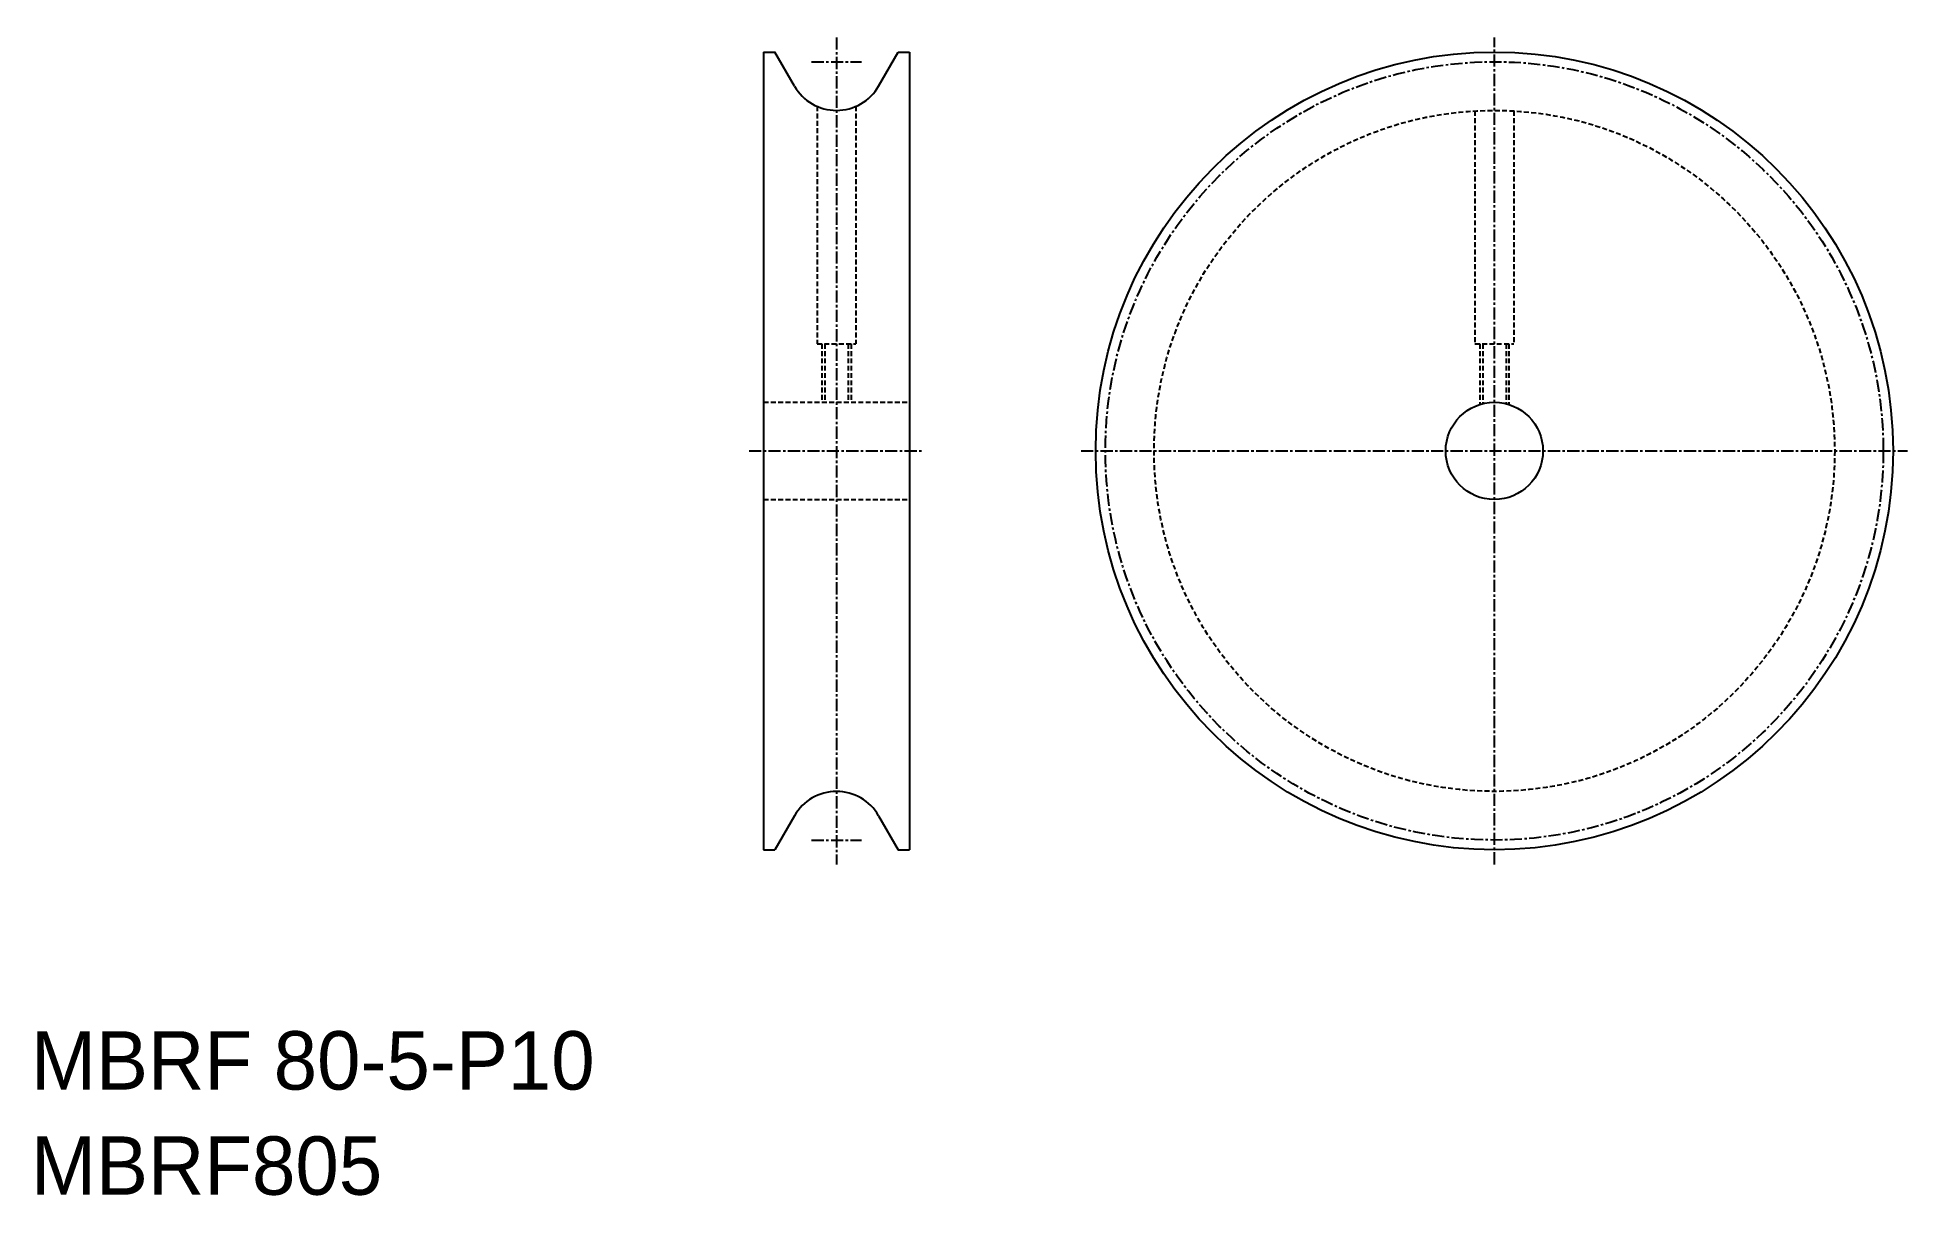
# Model space of a CAD drawing. Extents: x -285 to -93, y -61 to 58.
import ezdxf

# ---------------------------------------------------------------- set-up
doc = ezdxf.new("R2010")
doc.units = 0
doc.linetypes.add('CENTER', pattern=[2, 1.25, -0.25, 0.25, -0.25])
doc.linetypes.add('DASHED', pattern=[0.75, 0.5, -0.25])
doc.layers.get('0').update_dxf_attribs({"linetype": 'CONTINUOUS'})
doc.layers.add('CENTER', color=1, linetype='CENTER')

msp = doc.modelspace()

# ---------------------------------------------------------------- linework, layer by layer
at = {"color": 7, "linetype": 'CONTINUOUS'}
for p, q in [((-210.65, 56.65), (-210.65, -25.35)), ((-210.65, 56.65), (-209.5, 56.65)), ((-207.48, 53.15), (-209.5, 56.65)), ((-198.82, 53.15), (-196.8, 56.65)), ((-196.8, 56.65), (-195.65, 56.65)), ((-195.65, 56.65), (-195.65, -25.35)), ((-207.48, -21.85), (-209.5, -25.35)), ((-198.82, -21.85), (-196.8, -25.35)), ((-210.65, -25.35), (-209.5, -25.35)), ((-196.8, -25.35), (-195.65, -25.35))]:
    msp.add_line(p, q, dxfattribs=at)
at = {"color": 3, "linetype": 'DASHED'}
for p, q in [((-205.15, 51.07), (-205.15, 26.65)), ((-201.15, 51.07), (-201.15, 26.65)), ((-137.5, 50.59), (-137.5, 26.65)), ((-133.5, 50.59), (-133.5, 26.65)), ((-205.15, 26.65), (-201.15, 26.65)), ((-204.65, 26.65), (-204.65, 20.65)), ((-204.35, 26.65), (-204.35, 20.65)), ((-201.95, 26.65), (-201.95, 20.65)), ((-201.65, 26.65), (-201.65, 20.65)), ((-137.5, 26.65), (-133.5, 26.65)), ((-137, 26.65), (-137, 20.42)), ((-136.7, 26.65), (-136.7, 20.5)), ((-134.3, 26.65), (-134.3, 20.5)), ((-134, 26.65), (-134, 20.42)), ((-210.65, 20.65), (-195.65, 20.65)), ((-210.65, 10.65), (-195.65, 10.65))]:
    msp.add_line(p, q, dxfattribs=at)
at = {"color": 7, "linetype": 'CONTINUOUS'}
for radius in [41, 5]:
    msp.add_circle((-135.5, 15.65), radius, dxfattribs=at)
at = {"color": 3, "linetype": 'DASHED'}
msp.add_circle((-135.5, 15.65), 35, dxfattribs=at)
at = {"color": 7, "linetype": 'CONTINUOUS'}
for centre, start, end in [((-203.15, 55.65), 210, 330), ((-203.15, -24.35), 30, 150)]:
    msp.add_arc(centre, 5, start, end, dxfattribs=at)
at = {"layer": 'CENTER', "color": 1, "linetype": 'CENTER'}
for p, q in [((-203.15, 58.15), (-203.15, -26.85)), ((-135.5, -26.85), (-135.5, 58.15)), ((-205.71, 55.65), (-200.59, 55.65)), ((-212.15, 15.65), (-194.15, 15.65)), ((-212.15, 15.65), (-194.15, 15.65)), ((-178, 15.65), (-93, 15.65)), ((-205.71, -24.35), (-200.59, -24.35))]:
    msp.add_line(p, q, dxfattribs=at)
msp.add_circle((-135.5, 15.65), 40, dxfattribs=at)

# ---------------------------------------------------------------- texts
at = {"color": 7, "linetype": 'CONTINUOUS'}
for s, p in [('MBRF 80-5-P10', (-285.99, -50)), ('MBRF805', (-285.99, -60.81))]:
    msp.add_text(s, height=6, dxfattribs=at).set_placement(p)

doc.saveas('drawing.dxf')
